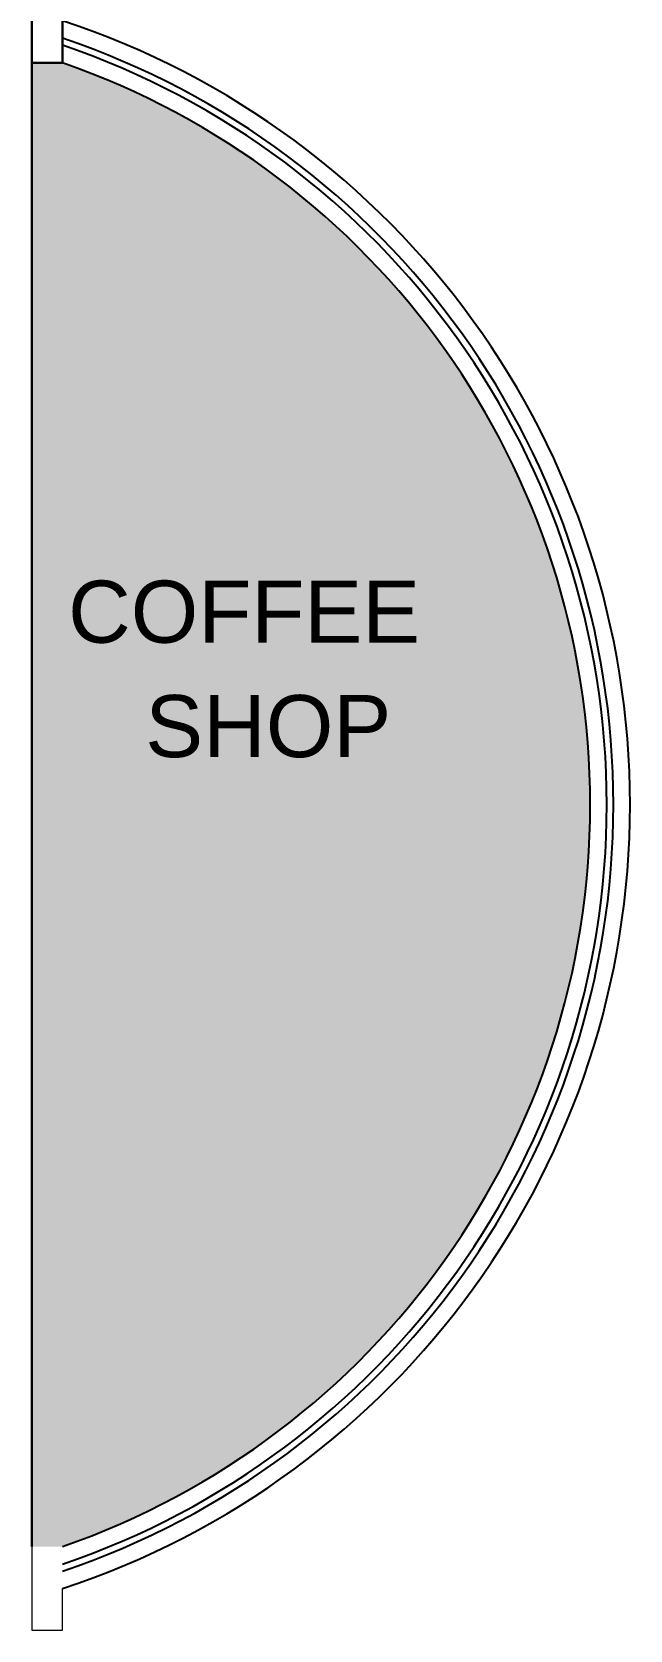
# Model space of a CAD drawing. Header units: millimetres. Extents: x 14520794 to 14796193, y 1415067 to 1454683.
# Drawn here: x 14782263 to 14786773, y 1415067 to 1427130 of the extents above; entities that cross this region are included whole.
import ezdxf
from ezdxf.enums import TextEntityAlignment as Align

# ---------------------------------------------------------------- set-up
doc = ezdxf.new("R2010")
doc.units = ezdxf.units.MM
doc.header["$LTSCALE"] = 0.01
doc.header["$MEASUREMENT"] = 0
doc.layers.add('DIM', color=6, linetype='Continuous', lineweight=13)
doc.layers.add('WALL', color=7, linetype='Continuous', lineweight=30)
for name, color, linetype in [('GLASS', 5, 'Continuous'), ('LIGHT', 2, 'Continuous'), ('TXT', 6, 'Continuous')]:
    doc.layers.add(name, color=color, linetype=linetype)
doc.styles.add('SUN', font='arial.ttf')

msp = doc.modelspace()

# ---------------------------------------------------------------- hatches: boundary and pattern name
at = {"layer": 'DIM', "lineweight": -3}
h = msp.add_hatch(color=41, dxfattribs=at)
h.set_gradient(color1=(228, 217, 165), color2=(228, 217, 165), centered=1, one_color=1, tint=0.77, name='INVCYLINDER')
h.paths.add_polyline_path([(14782493.4, 1426896.8), (14782263.4, 1426896.8), (14782263.4, 1415696.3), (14782493.4, 1415696.3, 0.7106871)])

# ---------------------------------------------------------------- linework, layer by layer
at = {"layer": 'DIM', "color": 1}
msp.add_lwpolyline([(14782493.4, 1427211.7), (14782493.4, 1427526.6), (14782263.4, 1427526.6), (14782263.4, 1415066.6), (14782493.4, 1415066.6), (14782493.4, 1415379.6)], dxfattribs=at)
at = {"layer": 'GLASS'}
for radius, start, end in [(6105, 288.62727, 71.37273), (6055, 288.78682, 71.21318)]:
    msp.add_arc((14780543.4, 1421296.6), radius, start, end, dxfattribs=at)
at = {"layer": 'LIGHT'}
for radius, start, end in [(6230, 288.24021, 71.75979), (5930, 289.19817, 70.80183)]:
    msp.add_arc((14780543.4, 1421296.6), radius, start, end, dxfattribs=at)
at = {"layer": 'WALL'}
for p, q in [((14782263.4, 1426896.8), (14782263.4, 1427526.6)), ((14782493.4, 1426896.8), (14782493.4, 1427526.6)), ((14782263.4, 1415696.3), (14782263.4, 1426896.8))]:
    msp.add_line(p, q, dxfattribs=at)
at = {"layer": 'WALL', "ltscale": 25}
msp.add_line((14782493.4, 1426896.8), (14782263.4, 1426896.8), dxfattribs=at)

# ---------------------------------------------------------------- texts
at = {"layer": 'TXT', "style": 'SUN'}
for s, p in [('COFFEE ', (14783954.3, 1422519.4)), (' SHOP', (14783954.3, 1421655.5))]:
    msp.add_text(s, height=468.75, dxfattribs=at).set_placement(p, align=Align.CENTER)

doc.saveas('drawing.dxf')
